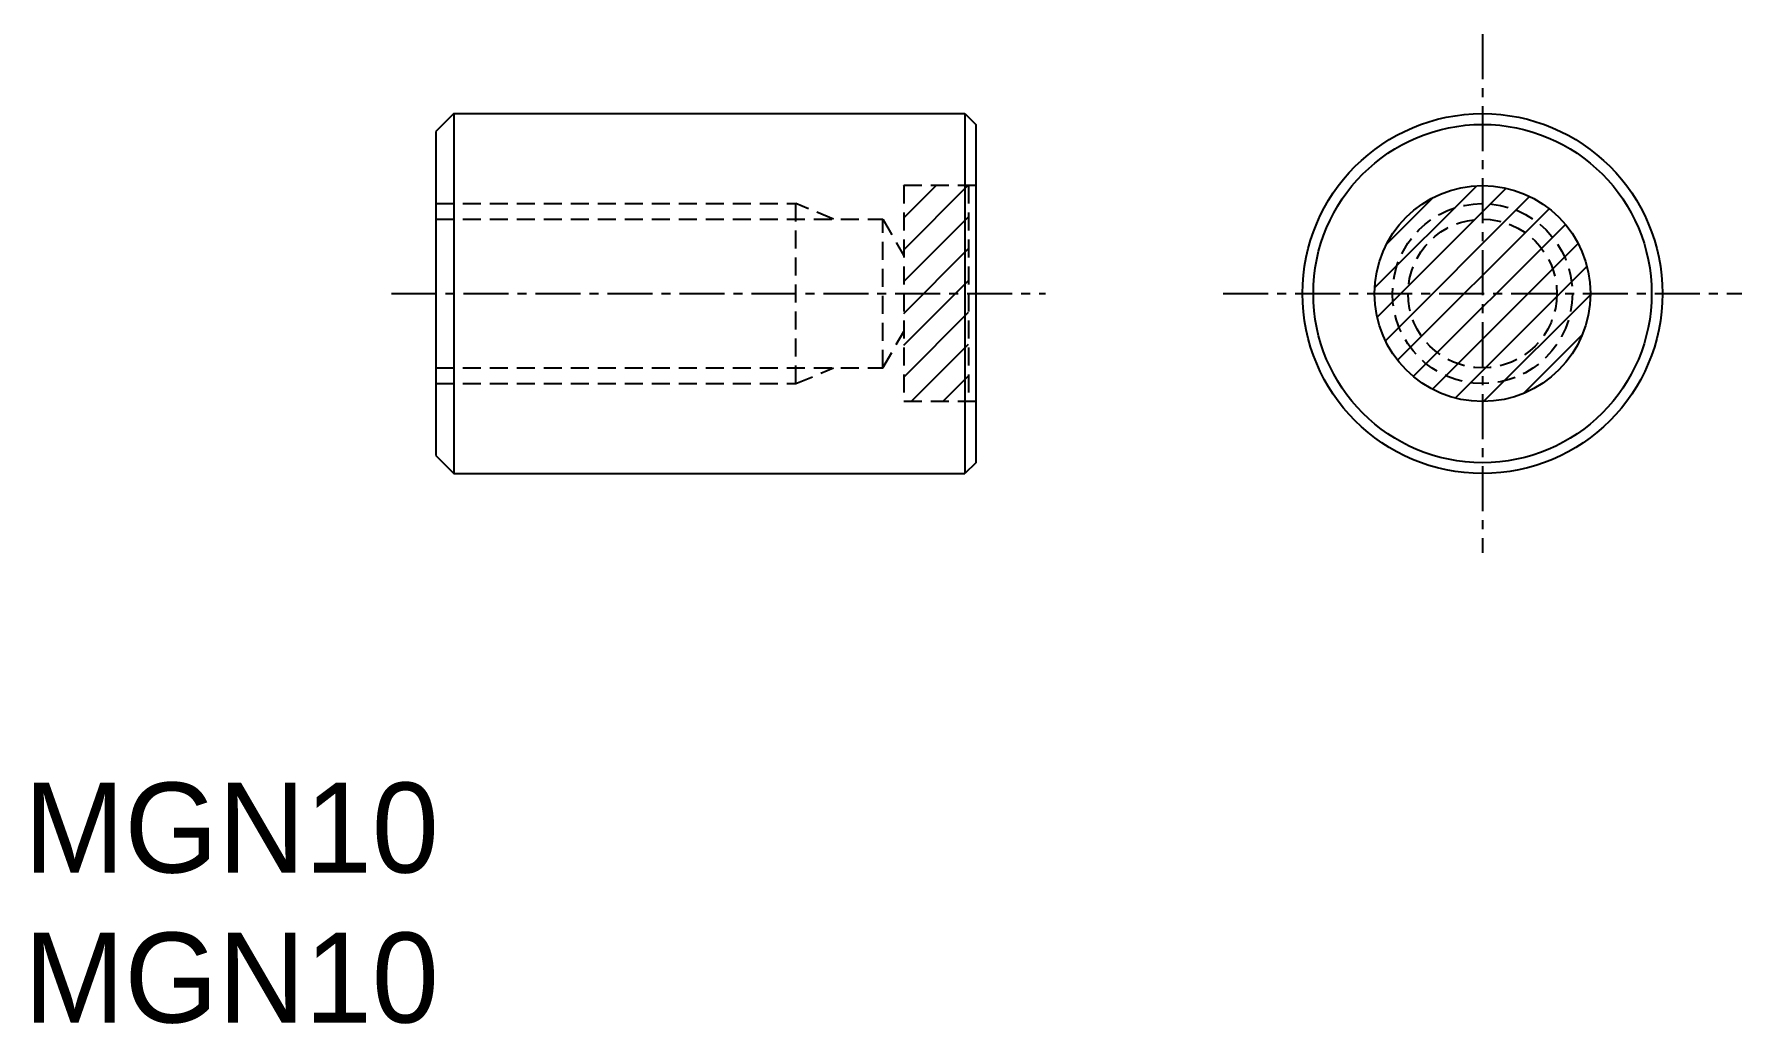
# Model space of a CAD drawing. Extents: x -36.1 to 11.3, y 23.1 to 50.6.
import ezdxf

# ---------------------------------------------------------------- set-up
doc = ezdxf.new("R2010")
doc.units = 0
doc.linetypes.add('CENTER', pattern=[2, 1.25, -0.25, 0.25, -0.25])
doc.linetypes.add('DASHED', pattern=[0.75, 0.5, -0.25])
doc.layers.get('0').update_dxf_attribs({"linetype": 'CONTINUOUS'})
doc.layers.add('CENTER', color=1, linetype='CENTER')

# ---------------------------------------------------------------- blocks, each defined once
blk = doc.blocks.new('*U3')
for p in [(-36.405, 27.297), (-36.405, 23.13)]:
    blk.add_text('MGN10', height=2.5).set_placement(p)
blk = doc.blocks.new('*X14')
at = {"color": 0, "linetype": 'CONTINUOUS'}
for p, q in [((1.117, 43.543), (3.954, 46.38)), ((1.186, 42.728), (4.769, 46.312)), ((1.415, 42.073), (5.424, 46.083)), ((1.444, 44.754), (2.743, 46.054)), ((1.755, 41.53), (5.968, 45.742)), ((2.19, 41.081), (6.416, 45.307)), ((2.72, 40.727), (6.77, 44.777)), ((3.358, 40.481), (7.016, 44.139)), ((4.145, 40.385), (7.113, 43.352)), ((5.255, 40.61), (6.887, 42.242))]:
    blk.add_line(p, q, dxfattribs=at)
blk = doc.blocks.new('*X15')
at = {"color": 0, "linetype": 'CONTINUOUS'}
for p, q in [((-11.967, 44.602), (-10.184, 46.384)), ((-11.967, 45.486), (-11.068, 46.384)), ((-11.967, 46.369), (-11.952, 46.384)), ((-11.967, 43.718), (-10.167, 45.518)), ((-11.967, 42.834), (-10.167, 44.634)), ((-11.967, 41.95), (-10.167, 43.75)), ((-11.967, 41.066), (-10.167, 42.866)), ((-11.765, 40.384), (-10.167, 41.982)), ((-10.881, 40.384), (-10.167, 41.098))]:
    blk.add_line(p, q, dxfattribs=at)

msp = doc.modelspace()

# ---------------------------------------------------------------- linework, layer by layer
at = {"color": 7, "linetype": 'CONTINUOUS'}
for p, q in [((-24.467, 48.384), (-24.967, 47.884)), ((-24.467, 48.384), (-10.267, 48.384)), ((-24.467, 48.384), (-24.467, 38.384)), ((-10.267, 48.384), (-9.967, 48.084)), ((-10.267, 48.384), (-10.267, 38.384)), ((-9.967, 48.084), (-9.967, 38.684)), ((-24.967, 47.884), (-24.967, 38.884)), ((-24.967, 38.884), (-24.467, 38.384)), ((-9.967, 38.684), (-10.267, 38.384)), ((-24.467, 38.384), (-10.267, 38.384))]:
    msp.add_line(p, q, dxfattribs=at)
at = {"color": 3, "linetype": 'DASHED'}
for p, q in [((-11.967, 46.384), (-11.967, 40.384)), ((-9.967, 46.384), (-11.967, 46.384)), ((-10.167, 46.384), (-10.167, 40.384)), ((-24.967, 45.884), (-14.967, 45.884)), ((-14.967, 40.884), (-14.967, 45.884)), ((-13.922, 45.451), (-14.967, 45.884)), ((-24.967, 45.451), (-12.553, 45.451)), ((-12.553, 41.317), (-12.553, 45.451)), ((-12.553, 45.451), (-11.967, 44.437)), ((-12.553, 41.317), (-11.967, 42.332)), ((-24.967, 41.317), (-12.553, 41.317)), ((-14.967, 40.884), (-13.922, 41.317)), ((-24.967, 40.884), (-14.967, 40.884)), ((-9.967, 40.384), (-11.967, 40.384))]:
    msp.add_line(p, q, dxfattribs=at)
at = {"color": 7, "linetype": 'CONTINUOUS'}
for radius in [5, 4.7, 3]:
    msp.add_circle((4.113, 43.384), radius, dxfattribs=at)
at = {"color": 3, "linetype": 'DASHED'}
for radius in [2.5, 2.067]:
    msp.add_circle((4.113, 43.384), radius, dxfattribs=at)
at = {"layer": 'CENTER', "color": 1, "linetype": 'CENTER'}
for p, q in [((4.113, 50.591), (4.113, 36.178)), ((-26.202, 43.384), (-8.027, 43.384)), ((-3.094, 43.384), (11.32, 43.384))]:
    msp.add_line(p, q, dxfattribs=at)

# ---------------------------------------------------------------- block references
at = {"color": 3, "linetype": 'CONTINUOUS'}
for name in ['*X15', '*X14']:
    msp.add_blockref(name, (0, 0), dxfattribs=at)
at = {"color": 7, "linetype": 'CONTINUOUS'}
msp.add_blockref('*U3', (0, 0), dxfattribs=at)

doc.saveas('drawing.dxf')
